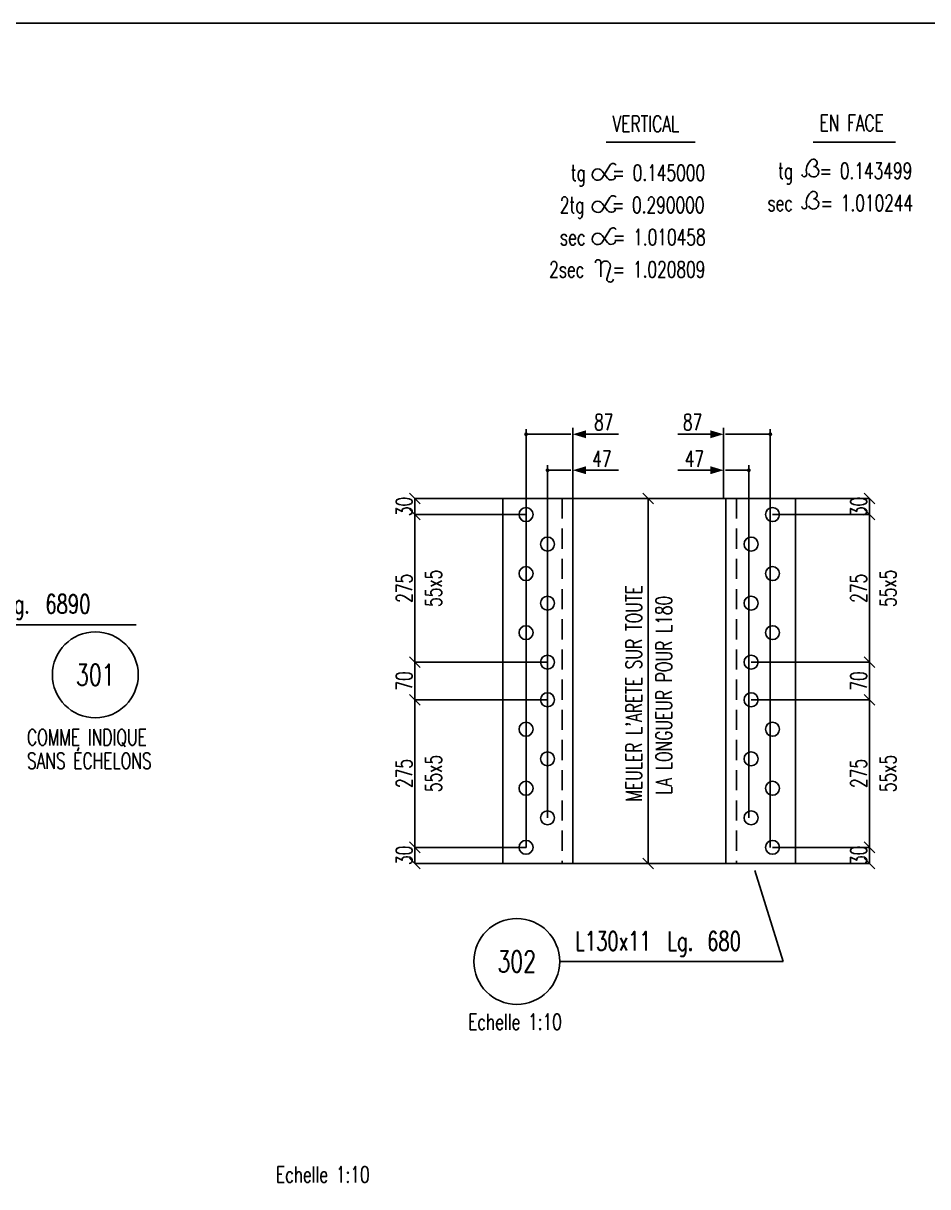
# Model space of a CAD drawing. Extents: x 142141 to 158361, y -105351 to -93871.
# Drawn here: x 152584 to 155955, y -98206 to -93871 of the extents above; entities that cross this region are included whole.
import ezdxf
from ezdxf.enums import TextEntityAlignment as Align

# ---------------------------------------------------------------- set-up
doc = ezdxf.new("R2010")
doc.units = 0
doc.header["$LTSCALE"] = 150
doc.header["$MEASUREMENT"] = 0
doc.linetypes.add('DASHED', pattern=[0.75, 0.5, -0.25])
doc.layers.get('0').update_dxf_attribs({"linetype": 'CONTINUOUS'})
for name, color, linetype in [('ASSI', 6, 'CONTINUOUS'), ('BOLLINI_1', 7, 'CONTINUOUS'), ('FORI', 2, 'CONTINUOUS'), ('LINEA-MEDIA', 7, 'CONTINUOUS'), ('LINEA_ANG', 2, 'CONTINUOUS'), ('LS', 7, 'CONTINUOUS'), ('QT_MAL', 7, 'CONTINUOUS'), ('QT_MPR', 7, 'CONTINUOUS'), ('TESTI_A_P', 7, 'CONTINUOUS'), ('TRAT-Y', 7, 'DASHED')]:
    doc.layers.add(name, color=color, linetype=linetype)
doc.styles.add('QUOTE', font='ROMANS8.SHX', dxfattribs={"width": 0.7})
doc.styles.add('RQL', font='ROMANS8.SHX', dxfattribs={"width": 0.7})
doc.styles.add('RS', font='ROMANS8.shx', dxfattribs={"width": 0.7})
doc.styles.get("Standard").update_dxf_attribs({"font": 'ROMANS8.SHX', "width": 0.7})
doc.dimstyles.new('FRECCE1', dxfattribs={"dimtxt": 60, "dimasz": 6.6667, "dimexe": 0, "dimexo": 0, "dimgap": 1, "dimtad": 1, "dimzin": 0, "dimdsep": 46, "dimtxsty": 'RS', "dimblk1": 'QUOTP', "dimblk2": 'QUOTF', "dimsah": 1, "dimcen": 0, "dimclrd": 2, "dimclre": 2, "dimclrt": 7, "dimadec": 0, "dimazin": 0, "dimtfac": 1, "dimtix": 1, "dimtmove": 2, "dimatfit": 3, "dimldrblk": 'QUOTP', "dimfxl": 1, "dimtolj": 1, "dimtzin": 0, "dimarcsym": 0})
doc.dimstyles.new('TRATTO', dxfattribs={"dimscale": 0, "dimtxt": 60, "dimasz": 40, "dimexe": 0, "dimexo": 0, "dimgap": 10, "dimtad": 1, "dimrnd": 0.5, "dimdsep": 46, "dimtxsty": 'RS', "dimblk1": 'OBLIQUE', "dimblk2": 'OBLIQUE', "dimsah": 1, "dimcen": 0.09, "dimclrd": 2, "dimclre": 2, "dimclrt": 7, "dimadec": 0, "dimazin": 0, "dimtfac": 1, "dimtix": 1, "dimtmove": 2, "dimatfit": 3, "dimfxl": 1, "dimtolj": 1, "dimtzin": 0, "dimarcsym": 0})

# ---------------------------------------------------------------- blocks, each defined once
blk = doc.blocks.new('ASSE98')
blk.add_line((0, 0), (1, 0))
at = {"color": 7, "style": 'QUOTE', "width": 0.5, "flags": 1}
for tag, p in [('TI', (1.38308, 6.82731)), ('DI_S', (1.38308, 6.42178)), ('D_S', (1.38308, 6.02092)), ('E_S', (1.38308, 5.68065)), ('NFORI', (1.36454, 5.29792)), ('ALAR', (1.36349, 4.93246)), ('FAM', (1.3775, 4.54645)), ('ALA', (1.38308, 4.19257)), ('DISP2', (1.38308, 3.84971)), ('DISP1', (1.38308, 3.50686)), ('PINZAF', (1.38308, 3.164)), ('PINZAI', (1.38308, 2.82114)), ('TRP', (1.38308, 2.47829)), ('NP', (1.38308, 2.13543)), ('SV', (1.38308, 1.79257)), ('PESO', (1.38308, 1.44971)), ('QUA', (1.38308, 1.10686)), ('LUN', (1.38308, 0.764)), ('PROF', (1.38308, 0.42114)), ('POS', (1.38308, 0.07829))]:
    blk.add_attdef(tag, p, '', height=0.2, dxfattribs=at)
at = {"color": 7, "flags": 1}
for tag, p in [('LAV1', (3.07431, 6.82847)), ('LAV2', (3.07431, 6.49513)), ('LAV3', (3.07431, 6.1618)), ('LAV4', (3.07431, 5.82847)), ('LAV5', (3.07431, 5.49513)), ('LAV6', (3.07431, 5.1618)), ('LAV7', (3.07431, 4.82847)), ('LAV8', (3.07431, 4.49513)), ('LAV9', (3.07431, 4.1618)), ('LAV10', (3.07431, 3.82847))]:
    blk.add_attdef(tag, p, '', height=0.2, dxfattribs=at)
blk = doc.blocks.new('xxx')
blk.add_circle((0, 0), 8)
at = {"color": 3, "style": 'RQL', "width": 0.7}
blk.add_attdef('POS', text='', height=4, dxfattribs=at).set_placement((0, 0), align=Align.MIDDLE)
at = {"style": 'RQL', "width": 0.7, "flags": 1}
for tag, p in [('POS1', (-0.39, -5.42)), ('TIPO', (-0.39, -8.66))]:
    blk.add_attdef(tag, p, '', height=2, dxfattribs=at)
blk = doc.blocks.new('16')
blk.add_circle((0, 0), 1)
blk = doc.blocks.new('_OBLIQUE')
at = {"color": 0, "linetype": 'ByBlock'}
blk.add_line((-0.5, -0.5), (0.5, 0.5), dxfattribs=at)
blk = doc.blocks.new('*D115')
at = {"layer": 'LS', "color": 2, "lineweight": -2, "transparency": 16777216}
for p, q in [((154632, -95641.8), (154913.1, -95641.8)), ((154913.1, -97001.8), (154913.1, -95641.8)), ((154632, -97001.8), (154913.1, -97001.8))]:
    blk.add_line(p, q, dxfattribs=at)
at = {"layer": 'LS', "color": 2, "lineweight": -2, "transparency": 16777216, "xscale": 40, "yscale": 40, "zscale": 40}
for p, rotation in [((154913.1, -95641.8), 90), ((154913.1, -97001.8), 270)]:
    blk.add_blockref('_OBLIQUE', p, dxfattribs=dict(at, rotation=rotation))
blk = doc.blocks.new('*D116')
at = {"layer": 'QT_MPR', "color": 2, "lineweight": -2, "transparency": 16777216}
for p, q in [((154458, -95701.8), (154043.5, -95701.8)), ((154043.5, -95701.8), (154043.5, -96251.8)), ((154538, -96251.8), (154043.5, -96251.8))]:
    blk.add_line(p, q, dxfattribs=at)
at = {"layer": 'QT_MPR', "color": 2, "lineweight": -2, "transparency": 16777216, "xscale": 40, "yscale": 40, "zscale": 40}
for p, rotation in [((154043.5, -95701.8), 90.00000000335555), ((154043.5, -96251.8), 270.0000000033556)]:
    blk.add_blockref('_OBLIQUE', p, dxfattribs=dict(at, rotation=rotation))
at = {"layer": 'QT_MPR', "color": 7, "transparency": 16777216, "insert": (154113.5, -95976.8), "char_height": 60, "attachment_point": 5, "rotation": 90, "style": 'RS'}
blk.add_mtext('\\A1;55x5', dxfattribs=at)
blk = doc.blocks.new('*D117')
at = {"layer": 'QT_MPR', "color": 2, "lineweight": -2, "transparency": 16777216}
for p, q in [((154458, -95701.8), (154043.5, -95701.8)), ((154043.5, -95701.8), (154043.5, -96251.8)), ((154538, -96251.8), (154043.5, -96251.8))]:
    blk.add_line(p, q, dxfattribs=at)
at = {"layer": 'QT_MPR', "color": 2, "lineweight": -2, "transparency": 16777216, "xscale": 40, "yscale": 40, "zscale": 40}
for p, rotation in [((154043.5, -95701.8), 90.00000000335555), ((154043.5, -96251.8), 270.0000000033556)]:
    blk.add_blockref('_OBLIQUE', p, dxfattribs=dict(at, rotation=rotation))
at = {"layer": 'QT_MPR', "color": 7, "transparency": 16777216, "insert": (154003.5, -95976.8), "char_height": 60, "attachment_point": 5, "rotation": 90, "style": 'RS'}
blk.add_mtext('\\A1;275', dxfattribs=at)
blk = doc.blocks.new('*D118')
at = {"layer": 'QT_MPR', "color": 2, "lineweight": -2, "transparency": 16777216}
for p, q in [((154538, -96251.8), (154043.5, -96251.8)), ((154043.5, -96251.8), (154043.5, -96391.8)), ((154538, -96391.8), (154043.5, -96391.8))]:
    blk.add_line(p, q, dxfattribs=at)
at = {"layer": 'QT_MPR', "color": 2, "lineweight": -2, "transparency": 16777216, "xscale": 40, "yscale": 40, "zscale": 40}
for p, rotation in [((154043.5, -96251.8), 90.00000000335555), ((154043.5, -96391.8), 270.0000000033556)]:
    blk.add_blockref('_OBLIQUE', p, dxfattribs=dict(at, rotation=rotation))
at = {"layer": 'QT_MPR', "color": 7, "transparency": 16777216, "insert": (154003.5, -96321.8), "char_height": 60, "attachment_point": 5, "rotation": 90, "style": 'RS'}
blk.add_mtext('\\A1;70', dxfattribs=at)
blk = doc.blocks.new('*D119')
at = {"layer": 'QT_MPR', "color": 2, "lineweight": -2, "transparency": 16777216}
for p, q in [((154538, -96391.8), (154043.5, -96391.8)), ((154043.5, -96391.8), (154043.5, -96941.8)), ((154458, -96941.8), (154043.5, -96941.8))]:
    blk.add_line(p, q, dxfattribs=at)
at = {"layer": 'QT_MPR', "color": 2, "lineweight": -2, "transparency": 16777216, "xscale": 40, "yscale": 40, "zscale": 40}
for p, rotation in [((154043.5, -96391.8), 90.00000000335555), ((154043.5, -96941.8), 270.0000000033556)]:
    blk.add_blockref('_OBLIQUE', p, dxfattribs=dict(at, rotation=rotation))
at = {"layer": 'QT_MPR', "color": 7, "transparency": 16777216, "insert": (154113.5, -96666.8), "char_height": 60, "attachment_point": 5, "rotation": 90, "style": 'RS'}
blk.add_mtext('\\A1;55x5', dxfattribs=at)
blk = doc.blocks.new('*D120')
at = {"layer": 'QT_MPR', "color": 2, "lineweight": -2, "transparency": 16777216}
for p, q in [((154538, -96391.8), (154043.5, -96391.8)), ((154043.5, -96391.8), (154043.5, -96941.8)), ((154458, -96941.8), (154043.5, -96941.8))]:
    blk.add_line(p, q, dxfattribs=at)
at = {"layer": 'QT_MPR', "color": 2, "lineweight": -2, "transparency": 16777216, "xscale": 40, "yscale": 40, "zscale": 40}
for p, rotation in [((154043.5, -96391.8), 90.00000000335555), ((154043.5, -96941.8), 270.0000000033556)]:
    blk.add_blockref('_OBLIQUE', p, dxfattribs=dict(at, rotation=rotation))
at = {"layer": 'QT_MPR', "color": 7, "transparency": 16777216, "insert": (154003.5, -96666.8), "char_height": 60, "attachment_point": 5, "rotation": 90, "style": 'RS'}
blk.add_mtext('\\A1;275', dxfattribs=at)
blk = doc.blocks.new('*D121')
at = {"layer": 'QT_MPR', "color": 2, "lineweight": -2, "transparency": 16777216}
for p, q in [((154372, -95641.8), (154043.5, -95641.8)), ((154043.5, -95641.8), (154043.5, -95701.8)), ((154458, -95701.8), (154043.5, -95701.8))]:
    blk.add_line(p, q, dxfattribs=at)
at = {"layer": 'QT_MPR', "color": 2, "lineweight": -2, "transparency": 16777216, "xscale": 40, "yscale": 40, "zscale": 40}
for p, rotation in [((154043.5, -95641.8), 90.00000000335555), ((154043.5, -95701.8), 270.0000000033556)]:
    blk.add_blockref('_OBLIQUE', p, dxfattribs=dict(at, rotation=rotation))
at = {"layer": 'QT_MPR', "color": 7, "transparency": 16777216, "insert": (154003.5, -95671.8), "char_height": 60, "attachment_point": 5, "rotation": 90, "style": 'RS'}
blk.add_mtext('\\A1;30', dxfattribs=at)
blk = doc.blocks.new('*D122')
at = {"layer": 'QT_MPR', "color": 2, "lineweight": -2, "transparency": 16777216}
for p, q in [((154458, -96941.8), (154043.5, -96941.8)), ((154043.5, -96941.8), (154043.5, -97001.8)), ((154372, -97001.8), (154043.5, -97001.8))]:
    blk.add_line(p, q, dxfattribs=at)
at = {"layer": 'QT_MPR', "color": 2, "lineweight": -2, "transparency": 16777216, "xscale": 40, "yscale": 40, "zscale": 40}
for p, rotation in [((154043.5, -96941.8), 90.00000000335555), ((154043.5, -97001.8), 270.0000000033556)]:
    blk.add_blockref('_OBLIQUE', p, dxfattribs=dict(at, rotation=rotation))
at = {"layer": 'QT_MPR', "color": 7, "transparency": 16777216, "insert": (154003.5, -96971.8), "char_height": 60, "attachment_point": 5, "rotation": 90, "style": 'RS'}
blk.add_mtext('\\A1;30', dxfattribs=at)
blk = doc.blocks.new('*D123')
at = {"layer": 'QT_MPR', "color": 2, "lineweight": -2, "transparency": 16777216}
for p, q in [((155296.6, -96391.8), (155737.5, -96391.8)), ((155737.5, -96941.8), (155737.5, -96391.8)), ((155376.6, -96941.8), (155737.5, -96941.8))]:
    blk.add_line(p, q, dxfattribs=at)
at = {"layer": 'QT_MPR', "color": 2, "lineweight": -2, "transparency": 16777216, "xscale": 40, "yscale": 40, "zscale": 40}
for p, rotation in [((155737.5, -96391.8), 89.99999999664429), ((155737.5, -96941.8), 269.9999999966442)]:
    blk.add_blockref('_OBLIQUE', p, dxfattribs=dict(at, rotation=rotation))
at = {"layer": 'QT_MPR', "color": 7, "transparency": 16777216, "insert": (155807.5, -96666.8), "char_height": 60, "attachment_point": 5, "rotation": 90, "style": 'RS'}
blk.add_mtext('\\A1;55x5', dxfattribs=at)
blk = doc.blocks.new('*D124')
at = {"layer": 'QT_MPR', "color": 2, "lineweight": -2, "transparency": 16777216}
for p, q in [((155296.6, -96391.8), (155737.5, -96391.8)), ((155737.5, -96941.8), (155737.5, -96391.8)), ((155376.6, -96941.8), (155737.5, -96941.8))]:
    blk.add_line(p, q, dxfattribs=at)
at = {"layer": 'QT_MPR', "color": 2, "lineweight": -2, "transparency": 16777216, "xscale": 40, "yscale": 40, "zscale": 40}
for p, rotation in [((155737.5, -96391.8), 89.99999999664429), ((155737.5, -96941.8), 269.9999999966442)]:
    blk.add_blockref('_OBLIQUE', p, dxfattribs=dict(at, rotation=rotation))
at = {"layer": 'QT_MPR', "color": 7, "transparency": 16777216, "insert": (155697.5, -96666.8), "char_height": 60, "attachment_point": 5, "rotation": 90, "style": 'RS'}
blk.add_mtext('\\A1;275', dxfattribs=at)
blk = doc.blocks.new('*D125')
at = {"layer": 'QT_MPR', "color": 2, "lineweight": -2, "transparency": 16777216}
for p, q in [((155296.6, -96251.8), (155737.5, -96251.8)), ((155737.5, -96391.8), (155737.5, -96251.8)), ((155296.6, -96391.8), (155737.5, -96391.8))]:
    blk.add_line(p, q, dxfattribs=at)
at = {"layer": 'QT_MPR', "color": 2, "lineweight": -2, "transparency": 16777216, "xscale": 40, "yscale": 40, "zscale": 40}
for p, rotation in [((155737.5, -96251.8), 89.99999999664429), ((155737.5, -96391.8), 269.9999999966442)]:
    blk.add_blockref('_OBLIQUE', p, dxfattribs=dict(at, rotation=rotation))
at = {"layer": 'QT_MPR', "color": 7, "transparency": 16777216, "insert": (155697.5, -96321.8), "char_height": 60, "attachment_point": 5, "rotation": 90, "style": 'RS'}
blk.add_mtext('\\A1;70', dxfattribs=at)
blk = doc.blocks.new('*D126')
at = {"layer": 'QT_MPR', "color": 2, "lineweight": -2, "transparency": 16777216}
for p, q in [((155376.6, -95701.8), (155737.5, -95701.8)), ((155737.5, -96251.8), (155737.5, -95701.8)), ((155296.6, -96251.8), (155737.5, -96251.8))]:
    blk.add_line(p, q, dxfattribs=at)
at = {"layer": 'QT_MPR', "color": 2, "lineweight": -2, "transparency": 16777216, "xscale": 40, "yscale": 40, "zscale": 40}
for p, rotation in [((155737.5, -95701.8), 89.99999999664429), ((155737.5, -96251.8), 269.9999999966442)]:
    blk.add_blockref('_OBLIQUE', p, dxfattribs=dict(at, rotation=rotation))
at = {"layer": 'QT_MPR', "color": 7, "transparency": 16777216, "insert": (155807.5, -95976.8), "char_height": 60, "attachment_point": 5, "rotation": 90, "style": 'RS'}
blk.add_mtext('\\A1;55x5', dxfattribs=at)
blk = doc.blocks.new('*D127')
at = {"layer": 'QT_MPR', "color": 2, "lineweight": -2, "transparency": 16777216}
for p, q in [((155376.6, -95701.8), (155737.5, -95701.8)), ((155737.5, -96251.8), (155737.5, -95701.8)), ((155296.6, -96251.8), (155737.5, -96251.8))]:
    blk.add_line(p, q, dxfattribs=at)
at = {"layer": 'QT_MPR', "color": 2, "lineweight": -2, "transparency": 16777216, "xscale": 40, "yscale": 40, "zscale": 40}
for p, rotation in [((155737.5, -95701.8), 89.99999999664429), ((155737.5, -96251.8), 269.9999999966442)]:
    blk.add_blockref('_OBLIQUE', p, dxfattribs=dict(at, rotation=rotation))
at = {"layer": 'QT_MPR', "color": 7, "transparency": 16777216, "insert": (155697.5, -95976.8), "char_height": 60, "attachment_point": 5, "rotation": 90, "style": 'RS'}
blk.add_mtext('\\A1;275', dxfattribs=at)
blk = doc.blocks.new('*D128')
at = {"layer": 'QT_MPR', "color": 2, "lineweight": -2, "transparency": 16777216}
for p, q in [((155376.6, -96941.8), (155737.5, -96941.8)), ((155737.5, -97001.8), (155737.5, -96941.8)), ((155462.6, -97001.8), (155737.5, -97001.8))]:
    blk.add_line(p, q, dxfattribs=at)
at = {"layer": 'QT_MPR', "color": 2, "lineweight": -2, "transparency": 16777216, "xscale": 40, "yscale": 40, "zscale": 40}
for p, rotation in [((155737.5, -96941.8), 89.99999999664429), ((155737.5, -97001.8), 269.9999999966442)]:
    blk.add_blockref('_OBLIQUE', p, dxfattribs=dict(at, rotation=rotation))
at = {"layer": 'QT_MPR', "color": 7, "transparency": 16777216, "insert": (155697.5, -96971.8), "char_height": 60, "attachment_point": 5, "rotation": 90, "style": 'RS'}
blk.add_mtext('\\A1;30', dxfattribs=at)
blk = doc.blocks.new('*D129')
at = {"layer": 'QT_MPR', "color": 2, "lineweight": -2, "transparency": 16777216}
for p, q in [((155462.6, -95641.8), (155737.5, -95641.8)), ((155737.5, -95701.8), (155737.5, -95641.8)), ((155376.6, -95701.8), (155737.5, -95701.8))]:
    blk.add_line(p, q, dxfattribs=at)
at = {"layer": 'QT_MPR', "color": 2, "lineweight": -2, "transparency": 16777216, "xscale": 40, "yscale": 40, "zscale": 40}
for p, rotation in [((155737.5, -95641.8), 89.99999999664429), ((155737.5, -95701.8), 269.9999999966442)]:
    blk.add_blockref('_OBLIQUE', p, dxfattribs=dict(at, rotation=rotation))
at = {"layer": 'QT_MPR', "color": 7, "transparency": 16777216, "insert": (155697.5, -95671.8), "char_height": 60, "attachment_point": 5, "rotation": 90, "style": 'RS'}
blk.add_mtext('\\A1;30', dxfattribs=at)
blk = doc.blocks.new('QUOTP')
at = {"layer": 'ASSI', "color": 2, "const_width": 1.07}
blk.add_lwpolyline([(-0.53, 0, 1), (0.53, 0, 1)], format="xyb", close=True, dxfattribs=at)
blk = doc.blocks.new('QUOTF')
at = {"layer": 'LS', "color": 2}
blk.add_line((7.5, 0), (25.5, 0), dxfattribs=at)
blk.add_solid([(7.5, 2.25), (0, 0), (7.5, -2.25)], dxfattribs=at)
blk = doc.blocks.new('*D179')
at = {"layer": 'QT_MAL', "color": 2, "lineweight": -2, "transparency": 16777216}
blk.add_line((154544.6, -95536.6), (154625.3, -95536.6), dxfattribs=at)
at = {"layer": 'QT_MAL', "color": 2, "lineweight": -2, "transparency": 16777216, "xscale": 6.6667, "yscale": 6.6667, "zscale": 6.6667}
for name, p, rotation in [('QUOTP', (154538, -95536.6), 180.0000000033556), ('QUOTF', (154632, -95536.6), 3.355612411131269e-09)]:
    blk.add_blockref(name, p, dxfattribs=dict(at, rotation=rotation))
at = {"layer": 'QT_MAL', "color": 7, "transparency": 16777216, "insert": (154740.8, -95493.9), "char_height": 60, "attachment_point": 5, "rotation": 0, "style": 'RS'}
blk.add_mtext('\\A1;47', dxfattribs=at)
blk = doc.blocks.new('*D180')
at = {"layer": 'QT_MAL', "color": 2, "lineweight": -2, "transparency": 16777216}
blk.add_line((154464.6, -95402.6), (154625.3, -95402.6), dxfattribs=at)
at = {"layer": 'QT_MAL', "color": 2, "lineweight": -2, "transparency": 16777216, "xscale": 6.6667, "yscale": 6.6667, "zscale": 6.6667}
for name, p, rotation in [('QUOTP', (154458, -95402.6), 180.0000000033556), ('QUOTF', (154632, -95402.6), 3.355612411131269e-09)]:
    blk.add_blockref(name, p, dxfattribs=dict(at, rotation=rotation))
at = {"layer": 'QT_MAL', "color": 7, "transparency": 16777216, "insert": (154747.6, -95357.2), "char_height": 60, "attachment_point": 5, "rotation": 0, "style": 'RS'}
blk.add_mtext('\\A1;87', dxfattribs=at)
blk = doc.blocks.new('*D181')
at = {"layer": 'QT_MAL', "color": 2, "lineweight": -2, "transparency": 16777216}
for p, q in [((155281.5, -95536.6), (155200.8, -95536.6)), ((155288.2, -95536.6), (155288.2, -95536.6))]:
    blk.add_line(p, q, dxfattribs=at)
at = {"layer": 'QT_MAL', "color": 2, "lineweight": -2, "transparency": 16777216, "xscale": 6.6667, "yscale": 6.6667, "zscale": 6.6667}
for name, p, rotation in [('QUOTF', (155194.2, -95536.6), 180.0000000033556), ('QUOTP', (155288.2, -95536.6), 3.35563576925324e-09)]:
    blk.add_blockref(name, p, dxfattribs=dict(at, rotation=rotation))
at = {"layer": 'QT_MAL', "color": 7, "transparency": 16777216, "insert": (155085.3, -95493.9), "char_height": 60, "attachment_point": 5, "rotation": 0, "style": 'RS'}
blk.add_mtext('\\A1;47', dxfattribs=at)
blk = doc.blocks.new('*D182')
at = {"layer": 'QT_MAL', "color": 2, "lineweight": -2, "transparency": 16777216}
for p, q in [((155361.5, -95402.6), (155200.8, -95402.6)), ((155368.2, -95402.6), (155368.2, -95402.6))]:
    blk.add_line(p, q, dxfattribs=at)
at = {"layer": 'QT_MAL', "color": 2, "lineweight": -2, "transparency": 16777216, "xscale": 6.6667, "yscale": 6.6667, "zscale": 6.6667}
for name, p, rotation in [('QUOTF', (155194.2, -95402.6), 180.0000000033556), ('QUOTP', (155368.2, -95402.6), 3.35563576925324e-09)]:
    blk.add_blockref(name, p, dxfattribs=dict(at, rotation=rotation))
at = {"layer": 'QT_MAL', "color": 7, "transparency": 16777216, "insert": (155078.5, -95357.2), "char_height": 60, "attachment_point": 5, "rotation": 0, "style": 'RS'}
blk.add_mtext('\\A1;87', dxfattribs=at)

msp = doc.modelspace()

# ---------------------------------------------------------------- linework, layer by layer
at = {"layer": 'LINEA-MEDIA'}
for p, q in [((154756.414, -94313.569), (155087.934, -94313.569)), ((155527.792, -94313.569), (155834.755, -94313.569)), ((154742.083, -94422.183), (154761.937, -94448.446)), ((154743.403, -94445.59), (154770.067, -94400.561)), ((154742.083, -94542.356), (154761.937, -94568.618)), ((154743.403, -94565.762), (154770.067, -94520.733)), ((154743.403, -94685.434), (154770.067, -94640.405)), ((154742.083, -94662.027), (154761.937, -94688.29)), ((154736.532, -94763.43), (154736.532, -94815.92)), ((154771.729, -94780.699), (154759.664, -94819.448))]:
    msp.add_line(p, q, dxfattribs=at)
for centre, radius, start, end in [((155529.333, -94391.459), 13.827, 270, 135.157666), ((154725.301, -94434.871), 21.038, 37.08899, 329.368163), ((154782.238, -94407.768), 14.145, 36.935571, 149.368163), ((155554.416, -94420.263), 51.996, 132.141042, 193.778634), ((155529.333, -94424.644), 19.358, 200.722607, 90), ((154775.434, -94438.242), 16.92, 217.08899, 345.851113), ((155495.137, -94434.234), 8.921, 179.906205, 10.244605), ((155554.416, -94539.851), 51.996, 132.141042, 193.778634), ((155529.333, -94511.047), 13.827, 270, 135.157666), ((154725.301, -94555.043), 21.038, 37.08899, 329.368163), ((154782.238, -94527.94), 14.145, 36.935571, 149.368163), ((155495.137, -94553.822), 8.921, 179.906205, 10.244605), ((155529.333, -94544.232), 19.358, 200.722607, 90), ((154775.434, -94558.415), 16.92, 217.08899, 345.851113), ((154782.238, -94647.612), 14.145, 36.935571, 149.368163), ((154725.301, -94674.715), 21.038, 37.08899, 329.368163), ((154775.434, -94678.086), 16.92, 217.08899, 345.851113), ((154726.459, -94762.69), 10.074, 355.786368, 189.399767), ((154754.445, -94775.317), 18.103, 342.70498, 171.681716), ((154771.424, -94823.11), 12.317, 162.70498, 355.007087)]:
    msp.add_arc(centre, radius, start, end, dxfattribs=at)
at = {"layer": 'LINEA_ANG'}
for p, q in [((154371.959, -95641.841), (154631.959, -95641.841)), ((154371.959, -97001.841), (154371.959, -95641.841)), ((154631.959, -95641.841), (154631.959, -97001.841)), ((155462.561, -95641.841), (155202.561, -95641.841)), ((155202.561, -95641.841), (155202.561, -97001.841)), ((155462.561, -97001.841), (155462.561, -95641.841)), ((154631.959, -97001.841), (154371.959, -97001.841)), ((155202.561, -97001.841), (155462.561, -97001.841))]:
    msp.add_line(p, q, dxfattribs=at)
at = {"layer": 'LS', "color": 6}
for p, q in [((154457.959, -96941.841), (154457.959, -95383.546)), ((154631.959, -95641.841), (154631.959, -95378.657)), ((155194.153, -95641.841), (155194.153, -95378.657)), ((155368.153, -96941.841), (155368.153, -95383.546)), ((154537.959, -96831.841), (154537.959, -95517.959)), ((155288.153, -96831.841), (155288.153, -95517.959)), ((152021.835, -96112.122), (153005.165, -96112.122)), ((154583.328, -97366.94), (155415.596, -97366.94))]:
    msp.add_line(p, q, dxfattribs=at)
at = {"layer": 'LS', "color": 2}
for p, q in [((155202.561, -95641.841), (154913.056, -95641.841)), ((155202.561, -97001.841), (154913.056, -97001.841))]:
    msp.add_line(p, q, dxfattribs=at)
at = {"layer": 'LS', "color": 8}
msp.add_lwpolyline([(142140.931, -93871.11), (142140.931, -105351.11), (154860.931, -105351.11), (154860.931, -103751.11), (158360.931, -103751.11), (158360.931, -93871.11), (142140.931, -93871.11)], close=True, dxfattribs=at)
at = {"layer": 'LS', "color": 6}
msp.add_lwpolyline([(155310.673, -97027.885), (155415.596, -97366.94)], dxfattribs=at)
at = {"layer": 'TRAT-Y'}
for p, q in [((154591.959, -95641.841), (154591.959, -97001.841)), ((155242.561, -95641.841), (155242.561, -97001.841))]:
    msp.add_line(p, q, dxfattribs=at)

# ---------------------------------------------------------------- block references
at = {"layer": 'ASSI'}
ref = msp.add_blockref('ASSE98', (149646.709, -102175.167), dxfattribs=dict(at, xscale=6890.000000000001, rotation=98.16613930235349))
ref.add_attrib('LUN', '6890', (152666.45, -96069.78), dxfattribs={"layer": '0', "color": 2, "height": 70, "style": 'QUOTE', "width": 0.7})
ref.add_attrib('SV', 'Lg.', (152512.317, -96069.78), dxfattribs={"layer": '0', "color": 2, "height": 70, "style": 'QUOTE', "width": 0.7})
ref = msp.add_blockref('ASSE98', (154631.959, -97001.841), dxfattribs=dict(at, xscale=1359.999999999999, yscale=2, zscale=1359.999999999999, rotation=90.00000000335555))
ref.add_attrib('PROF', 'L130x11', (154641.376, -97325.681), dxfattribs={"layer": '0', "color": 2, "height": 70, "style": 'QUOTE', "width": 0.7})
ref.add_attrib('LUN', '680', (155132.784, -97325.681), dxfattribs={"layer": '0', "color": 2, "height": 70, "style": 'QUOTE', "width": 0.7})
ref.add_attrib('SV', 'Lg.', (154984.724, -97325.681), dxfattribs={"layer": '0', "color": 2, "height": 70, "style": 'QUOTE', "width": 0.7})
at = {"layer": 'ASSI', "xscale": 1360, "yscale": 2, "zscale": 1360, "rotation": 269.9999999966442}
msp.add_blockref('ASSE98', (155202.561, -95641.841), dxfattribs=at)
at = {"layer": 'BOLLINI_1', "xscale": 20, "yscale": 20, "zscale": 20}
for p, values in [((152852.763, -96298.958), {'POS': '301'}), ((154423.328, -97366.94), {'POS': '302'})]:
    msp.add_blockref('xxx', p, dxfattribs=at).add_auto_attribs(values)
at = {"layer": 'FORI'}
for p, xscale, yscale, zscale, rotation in [((154457.959, -95701.841), -26.00000000000001, 26, 26, 351.8338607009999), ((155376.561, -95701.841), 25.99999999999999, 25.99999999999999, 25.99999999999999, 8.166139298999964), ((154537.959, -95811.841), -26.00000000000001, 26, 26, 351.8338607009999), ((155296.561, -95811.841), 25.99999999999999, 25.99999999999999, 25.99999999999999, 8.166139298999964), ((154457.959, -95921.841), -26.00000000000001, 26, 26, 351.8338607009999), ((155376.561, -95921.841), 25.99999999999999, 25.99999999999999, 25.99999999999999, 8.166139298999964), ((154537.959, -96031.841), -26.00000000000001, 26, 26, 351.8338607009999), ((155296.561, -96031.841), 25.99999999999999, 25.99999999999999, 25.99999999999999, 8.166139298999964), ((154457.959, -96141.841), -26.00000000000001, 26, 26, 351.8338607009999), ((155376.561, -96141.841), 25.99999999999999, 25.99999999999999, 25.99999999999999, 8.166139298999964), ((154537.959, -96251.841), -26.00000000000001, 26, 26, 351.8338607009999), ((155296.561, -96251.841), 25.99999999999999, 25.99999999999999, 25.99999999999999, 8.166139298999964), ((154537.959, -96391.841), -26.00000000000001, 26, 26, 351.8338607009999), ((155296.561, -96391.841), 25.99999999999999, 25.99999999999999, 25.99999999999999, 8.166139298999964), ((154457.959, -96501.841), -26.00000000000001, 26, 26, 351.8338607009999), ((155376.561, -96501.841), 25.99999999999999, 25.99999999999999, 25.99999999999999, 8.166139298999964), ((154537.959, -96611.841), 26, 26, 26, 171.8338607009999), ((155296.561, -96611.841), 25.99999999999999, 25.99999999999999, 25.99999999999999, 8.166139298999964), ((154457.959, -96721.841), 26, 26, 26, 171.8338607009999), ((155376.561, -96721.841), 25.99999999999999, 25.99999999999999, 25.99999999999999, 8.166139298999964), ((154537.959, -96831.841), -26.00000000000001, 26, 26, 351.8338607009999), ((155296.561, -96831.841), 25.99999999999999, 25.99999999999999, 25.99999999999999, 8.166139298999964), ((154457.959, -96941.841), -26.00000000000001, 26, 26, 351.8338607009999), ((155376.561, -96941.841), 25.99999999999999, 25.99999999999999, 25.99999999999999, 8.166139298999964)]:
    msp.add_blockref('16', p, dxfattribs=dict(at, xscale=xscale, yscale=yscale, zscale=zscale, rotation=rotation))

# ---------------------------------------------------------------- texts
at = {"layer": 'LINEA-MEDIA', "style": 'RS', "width": 0.7}
for s, p in [('VERTICAL', (154780.473, -94275.567)), ('EN FACE', (155552.05, -94272.737)), ('tg   = 0.145000', (154625.085, -94458.204)), ('tg   = 0.143499', (155397.386, -94450.961)), ('sec   = 1.010244', (155357.559, -94570.962)), ('2tg   = 0.290000', (154583.613, -94578.205)), ('sec   = 1.010458', (154584.055, -94698.207)), ('2sec   = 1.020809', (154543.991, -94818.208))]:
    msp.add_text(s, height=60.0007, dxfattribs=at).set_placement(p)
at = {"layer": 'LS', "color": 7, "style": 'RS', "width": 0.7}
for s, p in [("MEULER L'ARETE SUR TOUTE", (154889.724, -96771.46)), ('LA LONGUEUR POUR L180', (155001.843, -96746.206))]:
    msp.add_text(s, height=60, rotation=90, dxfattribs=at).set_placement(p)
for p in [(154242.148, -97621.901), (153525.803, -98190.945)]:
    msp.add_text('Echelle 1:10', height=60, dxfattribs=at).set_placement(p)
at = {"layer": 'TESTI_A_P', "style": 'RS', "width": 0.7}
for s, p in [('COMME INDIQUE', (152598.21, -96561.995)), ('SANS ÉCHELONS', (152598.21, -96649.525))]:
    msp.add_text(s, height=60, dxfattribs=at).set_placement(p)

# ---------------------------------------------------------------- dimensions: what is measured, and where the dimension line sits
at = {"layer": 'LS'}
dim = msp.add_linear_dim(base=(154913.056, -95641.841), p1=(154631.959, -97001.841), p2=(154631.959, -95641.841), angle=90, text=' ', dimstyle='TRATTO', override={"dimscale": 1}, dxfattribs=at)
dim.commit()
dim.dimension.update_dxf_attribs({"geometry": '*D115', "text_midpoint": (154913.056, -96321.841)})
at = {"layer": 'QT_MAL'}
for base, p1, p2, angle, text, picture, middle in [((154631.959, -95402.581), (154457.959, -95402.581), (154631.959, -95402.581), 0, '87', '*D180', (154747.571, -95357.188)), ((155194.153, -95402.581), (155368.153, -95402.581), (155194.153, -95402.581), 180, '87', '*D182', (155078.541, -95357.188)), ((154631.959, -95536.623), (154537.959, -95536.623), (154631.959, -95536.623), 0, '47', '*D179', (154740.785, -95493.912)), ((155194.153, -95536.623), (155288.153, -95536.623), (155194.153, -95536.623), 180, '47', '*D181', (155085.327, -95493.912))]:
    dim = msp.add_linear_dim(base=base, p1=p1, p2=p2, angle=angle, text=text, dimstyle='FRECCE1', dxfattribs=at)
    dim.commit()
    dim.dimension.update_dxf_attribs({"geometry": picture, "text_midpoint": middle, "dimtype": 160})
at = {"layer": 'QT_MPR'}
for base, p1, p2, text, picture, middle in [((154043.522, -95701.841), (154371.959, -95641.841), (154457.959, -95701.841), '30', '*D121', (154003.522, -95671.841)), ((155737.47, -95641.841), (155376.561, -95701.841), (155462.561, -95641.841), '30', '*D129', (155697.47, -95671.841)), ((154043.522, -96251.841), (154457.959, -95701.841), (154537.959, -96251.841), '275', '*D117', (154003.522, -95976.841)), ((154043.522, -96251.841), (154457.959, -95701.841), (154537.959, -96251.841), '55x5', '*D116', (154113.522, -95976.841)), ((155737.47, -95701.841), (155296.561, -96251.841), (155376.561, -95701.841), '55x5', '*D126', (155807.47, -95976.841)), ((155737.47, -95701.841), (155296.561, -96251.841), (155376.561, -95701.841), '275', '*D127', (155697.47, -95976.841)), ((154043.522, -96391.841), (154537.959, -96251.841), (154537.959, -96391.841), '70', '*D118', (154003.522, -96321.841)), ((155737.47, -96251.841), (155296.561, -96391.841), (155296.561, -96251.841), '70', '*D125', (155697.47, -96321.841)), ((154043.522, -96941.841), (154537.959, -96391.841), (154457.959, -96941.841), '275', '*D120', (154003.522, -96666.841)), ((154043.522, -96941.841), (154537.959, -96391.841), (154457.959, -96941.841), '55x5', '*D119', (154113.522, -96666.841)), ((155737.47, -96391.841), (155376.561, -96941.841), (155296.561, -96391.841), '55x5', '*D123', (155807.47, -96666.841)), ((155737.47, -96391.841), (155376.561, -96941.841), (155296.561, -96391.841), '275', '*D124', (155697.47, -96666.841)), ((154043.522, -97001.841), (154457.959, -96941.841), (154371.959, -97001.841), '30', '*D122', (154003.522, -96971.841)), ((155737.47, -96941.841), (155462.561, -97001.841), (155376.561, -96941.841), '30', '*D128', (155697.47, -96971.841))]:
    dim = msp.add_linear_dim(base=base, p1=p1, p2=p2, angle=90, text=text, dimstyle='TRATTO', override={"dimscale": 1}, dxfattribs=at)
    dim.commit()
    dim.dimension.update_dxf_attribs({"geometry": picture, "text_midpoint": middle, "dimtype": 160})

doc.saveas('drawing.dxf')
